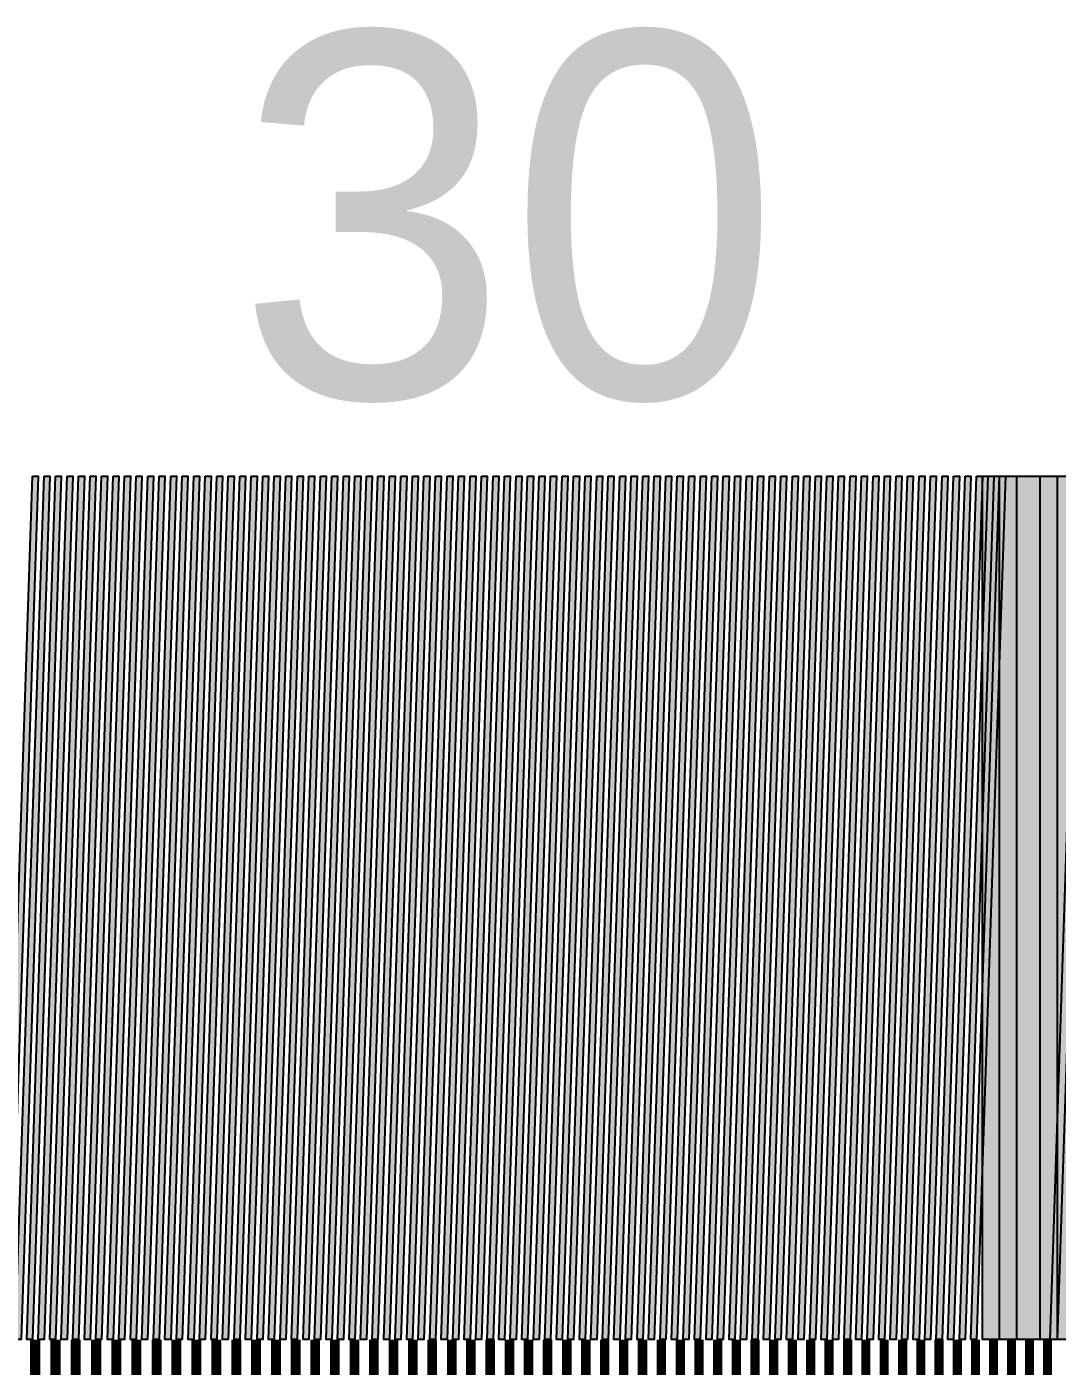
# Model space of a CAD drawing. Header units: millimetres. Extents: x 0 to 1582, y 0 to 984.
# Drawn here: x 800.7 to 848.5, y 243 to 305.1 of the extents above; entities that cross this region are included whole.
import ezdxf

# ---------------------------------------------------------------- set-up
doc = ezdxf.new("R2010")
doc.units = ezdxf.units.MM
doc.layers.add('LABELS', color=7, linetype='Continuous')
doc.layers.add('PERIPHERY', color=7, linetype='Continuous')

msp = doc.modelspace()

# ---------------------------------------------------------------- hatches: boundary and pattern name
at = {"layer": 'PERIPHERY', "true_color": 0x000000}
h = msp.add_hatch(color=7, dxfattribs=at)
h.dxf.hatch_style = 1
h.paths.add_polyline_path([(800.987, 284.251), (801.253, 284.251), (799.92, 244.249), (799.653, 244.249), (800.987, 284.251)])
h = msp.add_hatch(color=7, dxfattribs=at)
h.dxf.hatch_style = 1
h.paths.add_polyline_path([(801.52, 284.251), (801.786, 284.251), (800.453, 244.249), (800.187, 244.249), (801.52, 284.251)])
h = msp.add_hatch(color=7, dxfattribs=at)
h.dxf.hatch_style = 1
h.paths.add_polyline_path([(802.053, 284.251), (802.319, 284.251), (800.986, 244.249), (800.72, 244.249), (802.053, 284.251)])
h = msp.add_hatch(color=7, dxfattribs=at)
h.dxf.hatch_style = 1
h.paths.add_polyline_path([(802.586, 284.251), (802.852, 284.251), (801.519, 244.249), (801.253, 244.249), (802.586, 284.251)])
h = msp.add_hatch(color=7, dxfattribs=at)
h.dxf.hatch_style = 1
h.paths.add_polyline_path([(803.119, 284.251), (803.386, 284.251), (802.053, 244.249), (801.785, 244.249), (803.119, 284.251)])
h = msp.add_hatch(color=7, dxfattribs=at)
h.dxf.hatch_style = 1
h.paths.add_polyline_path([(803.652, 284.251), (803.918, 284.251), (802.585, 244.249), (802.318, 244.249), (803.652, 284.251)])
h = msp.add_hatch(color=7, dxfattribs=at)
h.dxf.hatch_style = 1
h.paths.add_polyline_path([(804.185, 284.251), (804.451, 284.251), (803.118, 244.249), (802.851, 244.249), (804.185, 284.251)])
h = msp.add_hatch(color=7, dxfattribs=at)
h.dxf.hatch_style = 1
h.paths.add_polyline_path([(804.72, 284.251), (804.987, 284.251), (803.653, 244.249), (803.387, 244.249), (804.72, 284.251)])
h = msp.add_hatch(color=7, dxfattribs=at)
h.dxf.hatch_style = 1
h.paths.add_polyline_path([(805.253, 284.251), (805.52, 284.251), (804.186, 244.249), (803.92, 244.249), (805.253, 284.251)])
h = msp.add_hatch(color=7, dxfattribs=at)
h.dxf.hatch_style = 1
h.paths.add_polyline_path([(805.786, 284.251), (806.053, 284.251), (804.719, 244.249), (804.453, 244.249), (805.786, 284.251)])
h = msp.add_hatch(color=7, dxfattribs=at)
h.dxf.hatch_style = 1
h.paths.add_polyline_path([(806.32, 284.251), (806.586, 284.251), (805.253, 244.249), (804.986, 244.249), (806.32, 284.251)])
h = msp.add_hatch(color=7, dxfattribs=at)
h.dxf.hatch_style = 1
h.paths.add_polyline_path([(806.853, 284.251), (807.119, 284.251), (805.786, 244.249), (805.519, 244.249), (806.853, 284.251)])
h = msp.add_hatch(color=7, dxfattribs=at)
h.dxf.hatch_style = 1
h.paths.add_polyline_path([(807.386, 284.251), (807.652, 284.251), (806.319, 244.249), (806.052, 244.249), (807.386, 284.251)])
h = msp.add_hatch(color=7, dxfattribs=at)
h.dxf.hatch_style = 1
h.paths.add_polyline_path([(807.92, 284.251), (808.187, 284.251), (806.853, 244.249), (806.587, 244.249), (807.92, 284.251)])
h = msp.add_hatch(color=7, dxfattribs=at)
h.dxf.hatch_style = 1
h.paths.add_polyline_path([(808.453, 284.251), (808.72, 284.251), (807.387, 244.249), (807.12, 244.249), (808.453, 284.251)])
h = msp.add_hatch(color=7, dxfattribs=at)
h.dxf.hatch_style = 1
h.paths.add_polyline_path([(808.987, 284.251), (809.254, 284.251), (807.92, 244.249), (807.654, 244.249), (808.987, 284.251)])
h = msp.add_hatch(color=7, dxfattribs=at)
h.dxf.hatch_style = 1
h.paths.add_polyline_path([(809.521, 284.251), (809.787, 284.251), (808.454, 244.249), (808.188, 244.249), (809.521, 284.251)])
h = msp.add_hatch(color=7, dxfattribs=at)
h.dxf.hatch_style = 1
h.paths.add_polyline_path([(810.054, 284.251), (810.32, 284.251), (808.987, 244.249), (808.721, 244.249), (810.054, 284.251)])
h = msp.add_hatch(color=7, dxfattribs=at)
h.dxf.hatch_style = 1
h.paths.add_polyline_path([(810.587, 284.251), (810.853, 284.251), (809.52, 244.249), (809.254, 244.249), (810.587, 284.251)])
h = msp.add_hatch(color=7, dxfattribs=at)
h.dxf.hatch_style = 1
h.paths.add_polyline_path([(811.119, 284.251), (811.387, 284.251), (810.053, 244.249), (809.786, 244.249), (811.119, 284.251)])
h = msp.add_hatch(color=7, dxfattribs=at)
h.dxf.hatch_style = 1
h.paths.add_polyline_path([(811.652, 284.251), (811.919, 284.251), (810.585, 244.249), (810.319, 244.249), (811.652, 284.251)])
h = msp.add_hatch(color=7, dxfattribs=at)
h.dxf.hatch_style = 1
h.paths.add_polyline_path([(812.185, 284.251), (812.452, 284.251), (811.118, 244.249), (810.852, 244.249), (812.185, 284.251)])
h = msp.add_hatch(color=7, dxfattribs=at)
h.dxf.hatch_style = 1
h.paths.add_polyline_path([(812.72, 284.251), (812.986, 284.251), (811.653, 244.249), (811.387, 244.249), (812.72, 284.251)])
h = msp.add_hatch(color=7, dxfattribs=at)
h.dxf.hatch_style = 1
h.paths.add_polyline_path([(813.253, 284.251), (813.519, 284.251), (812.186, 244.249), (811.92, 244.249), (813.253, 284.251)])
h = msp.add_hatch(color=7, dxfattribs=at)
h.dxf.hatch_style = 1
h.paths.add_polyline_path([(813.786, 284.251), (814.053, 284.251), (812.72, 244.249), (812.453, 244.249), (813.786, 284.251)])
h = msp.add_hatch(color=7, dxfattribs=at)
h.dxf.hatch_style = 1
h.paths.add_polyline_path([(814.32, 284.251), (814.586, 284.251), (813.252, 244.249), (812.986, 244.249), (814.32, 284.251)])
h = msp.add_hatch(color=7, dxfattribs=at)
h.dxf.hatch_style = 1
h.paths.add_polyline_path([(814.854, 284.251), (815.12, 284.251), (813.786, 244.249), (813.52, 244.249), (814.854, 284.251)])
h = msp.add_hatch(color=7, dxfattribs=at)
h.dxf.hatch_style = 1
h.paths.add_polyline_path([(815.387, 284.251), (815.653, 284.251), (814.319, 244.249), (814.053, 244.249), (815.387, 284.251)])
h = msp.add_hatch(color=7, dxfattribs=at)
h.dxf.hatch_style = 1
h.paths.add_polyline_path([(815.92, 284.251), (816.187, 284.251), (814.854, 244.249), (814.587, 244.249), (815.92, 284.251)])
h = msp.add_hatch(color=7, dxfattribs=at)
h.dxf.hatch_style = 1
h.paths.add_polyline_path([(816.453, 284.251), (816.72, 284.251), (815.387, 244.249), (815.12, 244.249), (816.453, 284.251)])
h = msp.add_hatch(color=7, dxfattribs=at)
h.dxf.hatch_style = 1
h.paths.add_polyline_path([(816.986, 284.251), (817.253, 284.251), (815.919, 244.249), (815.653, 244.249), (816.986, 284.251)])
h = msp.add_hatch(color=7, dxfattribs=at)
h.dxf.hatch_style = 1
h.paths.add_polyline_path([(817.52, 284.251), (817.786, 284.251), (816.453, 244.249), (816.186, 244.249), (817.52, 284.251)])
h = msp.add_hatch(color=7, dxfattribs=at)
h.dxf.hatch_style = 1
h.paths.add_polyline_path([(818.053, 284.251), (818.319, 284.251), (816.986, 244.249), (816.719, 244.249), (818.053, 284.251)])
h = msp.add_hatch(color=7, dxfattribs=at)
h.dxf.hatch_style = 1
h.paths.add_polyline_path([(818.586, 284.251), (818.852, 284.251), (817.519, 244.249), (817.252, 244.249), (818.586, 284.251)])
h = msp.add_hatch(color=7, dxfattribs=at)
h.dxf.hatch_style = 1
h.paths.add_polyline_path([(819.119, 284.251), (819.385, 284.251), (818.052, 244.249), (817.786, 244.249), (819.119, 284.251)])
h = msp.add_hatch(color=7, dxfattribs=at)
h.dxf.hatch_style = 1
h.paths.add_polyline_path([(819.652, 284.251), (819.919, 284.251), (818.586, 244.249), (818.319, 244.249), (819.652, 284.251)])
h = msp.add_hatch(color=7, dxfattribs=at)
h.dxf.hatch_style = 1
h.paths.add_polyline_path([(820.186, 284.251), (820.452, 284.251), (819.119, 244.249), (818.853, 244.249), (820.186, 284.251)])
h = msp.add_hatch(color=7, dxfattribs=at)
h.dxf.hatch_style = 1
h.paths.add_polyline_path([(820.72, 284.251), (820.986, 284.251), (819.653, 244.249), (819.386, 244.249), (820.72, 284.251)])
h = msp.add_hatch(color=7, dxfattribs=at)
h.dxf.hatch_style = 1
h.paths.add_polyline_path([(821.253, 284.251), (821.519, 284.251), (820.186, 244.249), (819.919, 244.249), (821.253, 284.251)])
h = msp.add_hatch(color=7, dxfattribs=at)
h.dxf.hatch_style = 1
h.paths.add_polyline_path([(821.786, 284.251), (822.053, 284.251), (820.72, 244.249), (820.452, 244.249), (821.786, 284.251)])
h = msp.add_hatch(color=7, dxfattribs=at)
h.dxf.hatch_style = 1
h.paths.add_polyline_path([(822.319, 284.251), (822.586, 284.251), (821.253, 244.249), (820.986, 244.249), (822.319, 284.251)])
h = msp.add_hatch(color=7, dxfattribs=at)
h.dxf.hatch_style = 1
h.paths.add_polyline_path([(822.853, 284.251), (823.119, 284.251), (821.786, 244.249), (821.52, 244.249), (822.853, 284.251)])
h = msp.add_hatch(color=7, dxfattribs=at)
h.dxf.hatch_style = 1
h.paths.add_polyline_path([(823.386, 284.251), (823.652, 284.251), (822.319, 244.249), (822.053, 244.249), (823.386, 284.251)])
h = msp.add_hatch(color=7, dxfattribs=at)
h.dxf.hatch_style = 1
h.paths.add_polyline_path([(823.92, 284.251), (824.186, 284.251), (822.853, 244.249), (822.586, 244.249), (823.92, 284.251)])
h = msp.add_hatch(color=7, dxfattribs=at)
h.dxf.hatch_style = 1
h.paths.add_polyline_path([(824.453, 284.251), (824.72, 284.251), (823.387, 244.249), (823.119, 244.249), (824.453, 284.251)])
h = msp.add_hatch(color=7, dxfattribs=at)
h.dxf.hatch_style = 1
h.paths.add_polyline_path([(824.987, 284.251), (825.253, 284.251), (823.92, 244.249), (823.653, 244.249), (824.987, 284.251)])
h = msp.add_hatch(color=7, dxfattribs=at)
h.dxf.hatch_style = 1
h.paths.add_polyline_path([(825.52, 284.251), (825.787, 284.251), (824.453, 244.249), (824.187, 244.249), (825.52, 284.251)])
h = msp.add_hatch(color=7, dxfattribs=at)
h.dxf.hatch_style = 1
h.paths.add_polyline_path([(826.053, 284.251), (826.32, 284.251), (824.986, 244.249), (824.72, 244.249), (826.053, 284.251)])
h = msp.add_hatch(color=7, dxfattribs=at)
h.dxf.hatch_style = 1
h.paths.add_polyline_path([(826.586, 284.251), (826.853, 284.251), (825.519, 244.249), (825.253, 244.249), (826.586, 284.251)])
h = msp.add_hatch(color=7, dxfattribs=at)
h.dxf.hatch_style = 1
h.paths.add_polyline_path([(827.119, 284.251), (827.386, 284.251), (826.053, 244.249), (825.786, 244.249), (827.119, 284.251)])
h = msp.add_hatch(color=7, dxfattribs=at)
h.dxf.hatch_style = 1
h.paths.add_polyline_path([(827.652, 284.251), (827.919, 284.251), (826.586, 244.249), (826.318, 244.249), (827.652, 284.251)])
h = msp.add_hatch(color=7, dxfattribs=at)
h.dxf.hatch_style = 1
h.paths.add_polyline_path([(828.185, 284.251), (828.452, 284.251), (827.119, 244.249), (826.851, 244.249), (828.185, 284.251)])
h = msp.add_hatch(color=7, dxfattribs=at)
h.dxf.hatch_style = 1
h.paths.add_polyline_path([(828.72, 284.251), (828.987, 284.251), (827.653, 244.249), (827.387, 244.249), (828.72, 284.251)])
h = msp.add_hatch(color=7, dxfattribs=at)
h.dxf.hatch_style = 1
h.paths.add_polyline_path([(829.253, 284.251), (829.52, 284.251), (828.186, 244.249), (827.92, 244.249), (829.253, 284.251)])
h = msp.add_hatch(color=7, dxfattribs=at)
h.dxf.hatch_style = 1
h.paths.add_polyline_path([(829.786, 284.251), (830.054, 284.251), (828.72, 244.249), (828.453, 244.249), (829.786, 284.251)])
h = msp.add_hatch(color=7, dxfattribs=at)
h.dxf.hatch_style = 1
h.paths.add_polyline_path([(830.32, 284.251), (830.587, 284.251), (829.254, 244.249), (828.987, 244.249), (830.32, 284.251)])
h = msp.add_hatch(color=7, dxfattribs=at)
h.dxf.hatch_style = 1
h.paths.add_polyline_path([(830.854, 284.251), (831.12, 284.251), (829.787, 244.249), (829.521, 244.249), (830.854, 284.251)])
h = msp.add_hatch(color=7, dxfattribs=at)
h.dxf.hatch_style = 1
h.paths.add_polyline_path([(831.387, 284.251), (831.653, 284.251), (830.32, 244.249), (830.054, 244.249), (831.387, 284.251)])
h = msp.add_hatch(color=7, dxfattribs=at)
h.dxf.hatch_style = 1
h.paths.add_polyline_path([(831.921, 284.251), (832.188, 284.251), (830.854, 244.249), (830.588, 244.249), (831.921, 284.251)])
h = msp.add_hatch(color=7, dxfattribs=at)
h.dxf.hatch_style = 1
h.paths.add_polyline_path([(832.453, 284.251), (832.721, 284.251), (831.387, 244.249), (831.12, 244.249), (832.453, 284.251)])
h = msp.add_hatch(color=7, dxfattribs=at)
h.dxf.hatch_style = 1
h.paths.add_polyline_path([(832.986, 284.251), (833.254, 284.251), (831.92, 244.249), (831.653, 244.249), (832.986, 284.251)])
h = msp.add_hatch(color=7, dxfattribs=at)
h.dxf.hatch_style = 1
h.paths.add_polyline_path([(833.52, 284.251), (833.786, 284.251), (832.453, 244.249), (832.187, 244.249), (833.52, 284.251)])
h = msp.add_hatch(color=7, dxfattribs=at)
h.dxf.hatch_style = 1
h.paths.add_polyline_path([(834.053, 284.251), (834.319, 284.251), (832.986, 244.249), (832.72, 244.249), (834.053, 284.251)])
h = msp.add_hatch(color=7, dxfattribs=at)
h.dxf.hatch_style = 1
h.paths.add_polyline_path([(834.586, 284.251), (834.852, 284.251), (833.519, 244.249), (833.253, 244.249), (834.586, 284.251)])
h = msp.add_hatch(color=7, dxfattribs=at)
h.dxf.hatch_style = 1
h.paths.add_polyline_path([(835.119, 284.251), (835.386, 284.251), (834.052, 244.249), (833.786, 244.249), (835.119, 284.251)])
h = msp.add_hatch(color=7, dxfattribs=at)
h.dxf.hatch_style = 1
h.paths.add_polyline_path([(835.652, 284.251), (835.92, 284.251), (834.586, 244.249), (834.319, 244.249), (835.652, 284.251)])
h = msp.add_hatch(color=7, dxfattribs=at)
h.dxf.hatch_style = 1
h.paths.add_polyline_path([(836.186, 284.251), (836.453, 284.251), (835.119, 244.249), (834.853, 244.249), (836.186, 284.251)])
h = msp.add_hatch(color=7, dxfattribs=at)
h.dxf.hatch_style = 1
h.paths.add_polyline_path([(836.72, 284.251), (836.986, 284.251), (835.653, 244.249), (835.387, 244.249), (836.72, 284.251)])
h = msp.add_hatch(color=7, dxfattribs=at)
h.dxf.hatch_style = 1
h.paths.add_polyline_path([(837.253, 284.251), (837.519, 284.251), (836.186, 244.249), (835.92, 244.249), (837.253, 284.251)])
h = msp.add_hatch(color=7, dxfattribs=at)
h.dxf.hatch_style = 1
h.paths.add_polyline_path([(837.787, 284.251), (838.053, 284.251), (836.72, 244.249), (836.454, 244.249), (837.787, 284.251)])
h = msp.add_hatch(color=7, dxfattribs=at)
h.dxf.hatch_style = 1
h.paths.add_polyline_path([(838.32, 284.251), (838.587, 284.251), (837.253, 244.249), (836.986, 244.249), (838.32, 284.251)])
h = msp.add_hatch(color=7, dxfattribs=at)
h.dxf.hatch_style = 1
h.paths.add_polyline_path([(838.854, 284.251), (839.12, 284.251), (837.786, 244.249), (837.52, 244.249), (838.854, 284.251)])
h = msp.add_hatch(color=7, dxfattribs=at)
h.dxf.hatch_style = 1
h.paths.add_polyline_path([(839.387, 284.251), (839.653, 284.251), (838.319, 244.249), (838.053, 244.249), (839.387, 284.251)])
h = msp.add_hatch(color=7, dxfattribs=at)
h.dxf.hatch_style = 1
h.paths.add_polyline_path([(839.921, 284.251), (840.187, 284.251), (838.854, 244.249), (838.588, 244.249), (839.921, 284.251)])
h = msp.add_hatch(color=7, dxfattribs=at)
h.dxf.hatch_style = 1
h.paths.add_polyline_path([(840.454, 284.251), (840.72, 284.251), (839.387, 244.249), (839.121, 244.249), (840.454, 284.251)])
h = msp.add_hatch(color=7, dxfattribs=at)
h.dxf.hatch_style = 1
h.paths.add_polyline_path([(840.986, 284.251), (841.253, 284.251), (839.92, 244.249), (839.653, 244.249), (840.986, 284.251)])
h = msp.add_hatch(color=7, dxfattribs=at)
h.dxf.hatch_style = 1
h.paths.add_polyline_path([(841.52, 284.251), (841.786, 284.251), (840.453, 244.249), (840.186, 244.249), (841.52, 284.251)])
h = msp.add_hatch(color=7, dxfattribs=at)
h.dxf.hatch_style = 1
h.paths.add_polyline_path([(842.053, 284.251), (842.319, 284.251), (840.986, 244.249), (840.719, 244.249), (842.053, 284.251)])
h = msp.add_hatch(color=7, dxfattribs=at)
h.dxf.hatch_style = 1
h.paths.add_polyline_path([(842.586, 284.251), (842.852, 284.251), (841.519, 244.249), (841.252, 244.249), (842.586, 284.251)])
h = msp.add_hatch(color=7, dxfattribs=at)
h.dxf.hatch_style = 1
h.paths.add_polyline_path([(843.119, 284.251), (843.385, 284.251), (842.052, 244.249), (841.786, 244.249), (843.119, 284.251)])
h = msp.add_hatch(color=7, dxfattribs=at)
h.dxf.hatch_style = 1
h.paths.add_polyline_path([(843.653, 284.251), (843.919, 284.251), (842.586, 244.249), (842.32, 244.249), (843.653, 284.251)])
h = msp.add_hatch(color=7, dxfattribs=at)
h.dxf.hatch_style = 1
h.paths.add_polyline_path([(844.186, 284.251), (844.452, 284.251), (843.119, 244.249), (842.853, 244.249), (844.186, 284.251)])
h = msp.add_hatch(color=7, dxfattribs=at)
h.dxf.hatch_style = 1
h.paths.add_polyline_path([(844.72, 284.251), (844.986, 284.251), (843.653, 244.249), (843.386, 244.249), (844.72, 284.251)])
h = msp.add_hatch(color=7, dxfattribs=at)
h.dxf.hatch_style = 1
h.paths.add_polyline_path([(845.253, 284.251), (845.519, 284.251), (844.186, 244.249), (843.919, 244.249), (845.253, 284.251)])
h = msp.add_hatch(color=7, dxfattribs=at)
h.dxf.hatch_style = 1
h.paths.add_polyline_path([(845.787, 284.251), (846.053, 284.251), (844.72, 244.249), (844.453, 244.249), (845.787, 284.251)])
h = msp.add_hatch(color=7, dxfattribs=at)
h.dxf.hatch_style = 1
h.paths.add_polyline_path([(844.987, 284.251), (847.653, 284.251), (847.653, 244.249), (844.987, 244.249), (844.987, 284.251)])
h = msp.add_hatch(color=7, dxfattribs=at)
h.dxf.hatch_style = 1
h.paths.add_polyline_path([(845.787, 284.251), (848.453, 284.251), (848.453, 244.249), (845.787, 244.249), (845.787, 284.251)])
h = msp.add_hatch(color=7, dxfattribs=at)
h.dxf.hatch_style = 1
h.paths.add_polyline_path([(846.587, 284.251), (849.253, 284.251), (849.253, 244.249), (846.587, 244.249), (846.587, 284.251)])
h = msp.add_hatch(color=7, dxfattribs=at)
h.dxf.hatch_style = 1
h.paths.add_polyline_path([(849.452, 284.251), (849.786, 284.251), (848.453, 244.249), (848.119, 244.249), (849.452, 284.251)])

# ---------------------------------------------------------------- linework, layer by layer
at = {"layer": 'PERIPHERY', "color": 250}
for points in [[(800.987, 284.251), (801.253, 284.251), (799.92, 244.249), (799.653, 244.249), (800.987, 284.251)], [(801.52, 284.251), (801.786, 284.251), (800.453, 244.249), (800.187, 244.249), (801.52, 284.251)], [(802.053, 284.251), (802.319, 284.251), (800.986, 244.249), (800.72, 244.249), (802.053, 284.251)], [(802.586, 284.251), (802.852, 284.251), (801.519, 244.249), (801.253, 244.249), (802.586, 284.251)], [(803.119, 284.251), (803.386, 284.251), (802.053, 244.249), (801.785, 244.249), (803.119, 284.251)], [(803.652, 284.251), (803.918, 284.251), (802.585, 244.249), (802.318, 244.249), (803.652, 284.251)], [(804.185, 284.251), (804.451, 284.251), (803.118, 244.249), (802.851, 244.249), (804.185, 284.251)], [(804.72, 284.251), (804.987, 284.251), (803.653, 244.249), (803.387, 244.249), (804.72, 284.251)], [(805.253, 284.251), (805.52, 284.251), (804.186, 244.249), (803.92, 244.249), (805.253, 284.251)], [(805.786, 284.251), (806.053, 284.251), (804.719, 244.249), (804.453, 244.249), (805.786, 284.251)], [(806.32, 284.251), (806.586, 284.251), (805.253, 244.249), (804.986, 244.249), (806.32, 284.251)], [(806.853, 284.251), (807.119, 284.251), (805.786, 244.249), (805.519, 244.249), (806.853, 284.251)], [(807.386, 284.251), (807.652, 284.251), (806.319, 244.249), (806.052, 244.249), (807.386, 284.251)], [(807.92, 284.251), (808.187, 284.251), (806.853, 244.249), (806.587, 244.249), (807.92, 284.251)], [(808.453, 284.251), (808.72, 284.251), (807.387, 244.249), (807.12, 244.249), (808.453, 284.251)], [(808.987, 284.251), (809.254, 284.251), (807.92, 244.249), (807.654, 244.249), (808.987, 284.251)], [(809.521, 284.251), (809.787, 284.251), (808.454, 244.249), (808.188, 244.249), (809.521, 284.251)], [(810.054, 284.251), (810.32, 284.251), (808.987, 244.249), (808.721, 244.249), (810.054, 284.251)], [(810.587, 284.251), (810.853, 284.251), (809.52, 244.249), (809.254, 244.249), (810.587, 284.251)], [(811.119, 284.251), (811.387, 284.251), (810.053, 244.249), (809.786, 244.249), (811.119, 284.251)], [(811.652, 284.251), (811.919, 284.251), (810.585, 244.249), (810.319, 244.249), (811.652, 284.251)], [(812.185, 284.251), (812.452, 284.251), (811.118, 244.249), (810.852, 244.249), (812.185, 284.251)], [(812.72, 284.251), (812.986, 284.251), (811.653, 244.249), (811.387, 244.249), (812.72, 284.251)], [(813.253, 284.251), (813.519, 284.251), (812.186, 244.249), (811.92, 244.249), (813.253, 284.251)], [(813.786, 284.251), (814.053, 284.251), (812.72, 244.249), (812.453, 244.249), (813.786, 284.251)], [(814.32, 284.251), (814.586, 284.251), (813.252, 244.249), (812.986, 244.249), (814.32, 284.251)], [(814.854, 284.251), (815.12, 284.251), (813.786, 244.249), (813.52, 244.249), (814.854, 284.251)], [(815.387, 284.251), (815.653, 284.251), (814.319, 244.249), (814.053, 244.249), (815.387, 284.251)], [(815.92, 284.251), (816.187, 284.251), (814.854, 244.249), (814.587, 244.249), (815.92, 284.251)], [(816.453, 284.251), (816.72, 284.251), (815.387, 244.249), (815.12, 244.249), (816.453, 284.251)], [(816.986, 284.251), (817.253, 284.251), (815.919, 244.249), (815.653, 244.249), (816.986, 284.251)], [(817.52, 284.251), (817.786, 284.251), (816.453, 244.249), (816.186, 244.249), (817.52, 284.251)], [(818.053, 284.251), (818.319, 284.251), (816.986, 244.249), (816.719, 244.249), (818.053, 284.251)], [(818.586, 284.251), (818.852, 284.251), (817.519, 244.249), (817.252, 244.249), (818.586, 284.251)], [(819.119, 284.251), (819.385, 284.251), (818.052, 244.249), (817.786, 244.249), (819.119, 284.251)], [(819.652, 284.251), (819.919, 284.251), (818.586, 244.249), (818.319, 244.249), (819.652, 284.251)], [(820.186, 284.251), (820.452, 284.251), (819.119, 244.249), (818.853, 244.249), (820.186, 284.251)], [(820.72, 284.251), (820.986, 284.251), (819.653, 244.249), (819.386, 244.249), (820.72, 284.251)], [(821.253, 284.251), (821.519, 284.251), (820.186, 244.249), (819.919, 244.249), (821.253, 284.251)], [(821.786, 284.251), (822.053, 284.251), (820.72, 244.249), (820.452, 244.249), (821.786, 284.251)], [(822.319, 284.251), (822.586, 284.251), (821.253, 244.249), (820.986, 244.249), (822.319, 284.251)], [(822.853, 284.251), (823.119, 284.251), (821.786, 244.249), (821.52, 244.249), (822.853, 284.251)], [(823.386, 284.251), (823.652, 284.251), (822.319, 244.249), (822.053, 244.249), (823.386, 284.251)], [(823.92, 284.251), (824.186, 284.251), (822.853, 244.249), (822.586, 244.249), (823.92, 284.251)], [(824.453, 284.251), (824.72, 284.251), (823.387, 244.249), (823.119, 244.249), (824.453, 284.251)], [(824.987, 284.251), (825.253, 284.251), (823.92, 244.249), (823.653, 244.249), (824.987, 284.251)], [(825.52, 284.251), (825.787, 284.251), (824.453, 244.249), (824.187, 244.249), (825.52, 284.251)], [(826.053, 284.251), (826.32, 284.251), (824.986, 244.249), (824.72, 244.249), (826.053, 284.251)], [(826.586, 284.251), (826.853, 284.251), (825.519, 244.249), (825.253, 244.249), (826.586, 284.251)], [(827.119, 284.251), (827.386, 284.251), (826.053, 244.249), (825.786, 244.249), (827.119, 284.251)], [(827.652, 284.251), (827.919, 284.251), (826.586, 244.249), (826.318, 244.249), (827.652, 284.251)], [(828.185, 284.251), (828.452, 284.251), (827.119, 244.249), (826.851, 244.249), (828.185, 284.251)], [(828.72, 284.251), (828.987, 284.251), (827.653, 244.249), (827.387, 244.249), (828.72, 284.251)], [(829.253, 284.251), (829.52, 284.251), (828.186, 244.249), (827.92, 244.249), (829.253, 284.251)], [(829.786, 284.251), (830.054, 284.251), (828.72, 244.249), (828.453, 244.249), (829.786, 284.251)], [(830.32, 284.251), (830.587, 284.251), (829.254, 244.249), (828.987, 244.249), (830.32, 284.251)], [(830.854, 284.251), (831.12, 284.251), (829.787, 244.249), (829.521, 244.249), (830.854, 284.251)], [(831.387, 284.251), (831.653, 284.251), (830.32, 244.249), (830.054, 244.249), (831.387, 284.251)], [(831.921, 284.251), (832.188, 284.251), (830.854, 244.249), (830.588, 244.249), (831.921, 284.251)], [(832.453, 284.251), (832.721, 284.251), (831.387, 244.249), (831.12, 244.249), (832.453, 284.251)], [(832.986, 284.251), (833.254, 284.251), (831.92, 244.249), (831.653, 244.249), (832.986, 284.251)], [(833.52, 284.251), (833.786, 284.251), (832.453, 244.249), (832.187, 244.249), (833.52, 284.251)], [(834.053, 284.251), (834.319, 284.251), (832.986, 244.249), (832.72, 244.249), (834.053, 284.251)], [(834.586, 284.251), (834.852, 284.251), (833.519, 244.249), (833.253, 244.249), (834.586, 284.251)], [(835.119, 284.251), (835.386, 284.251), (834.052, 244.249), (833.786, 244.249), (835.119, 284.251)], [(835.652, 284.251), (835.92, 284.251), (834.586, 244.249), (834.319, 244.249), (835.652, 284.251)], [(836.186, 284.251), (836.453, 284.251), (835.119, 244.249), (834.853, 244.249), (836.186, 284.251)], [(836.72, 284.251), (836.986, 284.251), (835.653, 244.249), (835.387, 244.249), (836.72, 284.251)], [(837.253, 284.251), (837.519, 284.251), (836.186, 244.249), (835.92, 244.249), (837.253, 284.251)], [(837.787, 284.251), (838.053, 284.251), (836.72, 244.249), (836.454, 244.249), (837.787, 284.251)], [(838.32, 284.251), (838.587, 284.251), (837.253, 244.249), (836.986, 244.249), (838.32, 284.251)], [(838.854, 284.251), (839.12, 284.251), (837.786, 244.249), (837.52, 244.249), (838.854, 284.251)], [(839.387, 284.251), (839.653, 284.251), (838.319, 244.249), (838.053, 244.249), (839.387, 284.251)], [(839.921, 284.251), (840.187, 284.251), (838.854, 244.249), (838.588, 244.249), (839.921, 284.251)], [(840.454, 284.251), (840.72, 284.251), (839.387, 244.249), (839.121, 244.249), (840.454, 284.251)], [(840.986, 284.251), (841.253, 284.251), (839.92, 244.249), (839.653, 244.249), (840.986, 284.251)], [(841.52, 284.251), (841.786, 284.251), (840.453, 244.249), (840.186, 244.249), (841.52, 284.251)], [(842.053, 284.251), (842.319, 284.251), (840.986, 244.249), (840.719, 244.249), (842.053, 284.251)], [(842.586, 284.251), (842.852, 284.251), (841.519, 244.249), (841.252, 244.249), (842.586, 284.251)], [(843.119, 284.251), (843.385, 284.251), (842.052, 244.249), (841.786, 244.249), (843.119, 284.251)], [(843.653, 284.251), (843.919, 284.251), (842.586, 244.249), (842.32, 244.249), (843.653, 284.251)], [(844.186, 284.251), (844.452, 284.251), (843.119, 244.249), (842.853, 244.249), (844.186, 284.251)], [(844.72, 284.251), (844.986, 284.251), (843.653, 244.249), (843.386, 244.249), (844.72, 284.251)], [(845.253, 284.251), (845.519, 284.251), (844.186, 244.249), (843.919, 244.249), (845.253, 284.251)], [(845.787, 284.251), (846.053, 284.251), (844.72, 244.249), (844.453, 244.249), (845.787, 284.251)], [(844.987, 284.251), (847.653, 284.251), (847.653, 244.249), (844.987, 244.249), (844.987, 284.251)], [(845.787, 284.251), (848.453, 284.251), (848.453, 244.249), (845.787, 244.249), (845.787, 284.251)], [(846.587, 284.251), (849.253, 284.251), (849.253, 244.249), (846.587, 244.249), (846.587, 284.251)], [(849.452, 284.251), (849.786, 284.251), (848.453, 244.249), (848.119, 244.249), (849.452, 284.251)]]:
    msp.add_lwpolyline(points, close=True, dxfattribs=at)
at = {"layer": 'PERIPHERY', "color": 250, "lineweight": 35}
for points, const_width in [([(801.111, 244.249), (801.111, 204.25)], 0.471), ([(802.049, 244.249), (802.049, 204.25)], 0.471), ([(802.987, 244.249), (802.987, 204.25)], 0.471), ([(803.933, 244.249), (803.933, 204.25)], 0.467), ([(804.862, 244.249), (804.862, 204.25)], 0.467), ([(805.792, 244.249), (805.792, 204.25)], 0.467), ([(806.729, 244.249), (806.729, 204.25)], 0.463), ([(807.652, 244.249), (807.652, 204.25)], 0.463), ([(808.575, 244.249), (808.575, 204.25)], 0.463), ([(809.504, 244.249), (809.504, 204.25)], 0.46), ([(810.421, 244.249), (810.421, 204.25)], 0.46), ([(811.338, 244.249), (811.338, 204.25)], 0.46), ([(812.264, 244.249), (812.264, 204.25)], 0.456), ([(813.173, 244.249), (813.173, 204.25)], 0.456), ([(814.081, 244.249), (814.081, 204.25)], 0.456), ([(814.994, 244.249), (814.994, 204.25)], 0.453), ([(815.897, 244.249), (815.897, 204.25)], 0.453), ([(816.8, 244.249), (816.8, 204.25)], 0.453), ([(817.711, 244.249), (817.711, 204.25)], 0.45), ([(818.607, 244.249), (818.607, 204.25)], 0.45), ([(819.503, 244.249), (819.503, 204.25)], 0.45), ([(820.406, 244.249), (820.406, 204.25)], 0.446), ([(821.295, 244.249), (821.295, 204.25)], 0.446), ([(822.184, 244.249), (822.184, 204.25)], 0.446), ([(823.078, 244.249), (823.078, 204.25)], 0.443), ([(823.962, 244.249), (823.962, 204.25)], 0.443), ([(824.846, 244.249), (824.846, 204.25)], 0.443), ([(825.737, 244.249), (825.737, 204.25)], 0.44), ([(826.613, 244.249), (826.613, 204.25)], 0.44), ([(827.49, 244.249), (827.49, 204.25)], 0.44), ([(828.37, 244.249), (828.37, 204.25)], 0.437), ([(829.242, 244.249), (829.242, 204.25)], 0.437), ([(830.114, 244.249), (830.114, 204.25)], 0.437), ([(830.994, 244.249), (830.994, 204.25)], 0.434), ([(831.858, 244.249), (831.858, 204.25)], 0.434), ([(832.723, 244.249), (832.723, 204.25)], 0.434), ([(833.592, 244.249), (833.592, 204.25)], 0.431), ([(834.452, 244.249), (834.452, 204.25)], 0.431), ([(835.312, 244.249), (835.312, 204.25)], 0.431), ([(836.178, 244.249), (836.178, 204.25)], 0.428), ([(837.032, 244.249), (837.032, 204.25)], 0.428), ([(837.885, 244.249), (837.885, 204.25)], 0.428), ([(838.743, 244.249), (838.743, 204.25)], 0.425), ([(839.591, 244.249), (839.591, 204.25)], 0.425), ([(840.439, 244.249), (840.439, 204.25)], 0.425), ([(841.293, 244.249), (841.293, 204.25)], 0.423), ([(842.136, 244.249), (842.136, 204.25)], 0.423), ([(842.978, 244.249), (842.978, 204.25)], 0.423), ([(843.826, 244.249), (843.826, 204.25)], 0.42), ([(844.663, 244.249), (844.663, 204.25)], 0.42), ([(845.5, 244.249), (845.5, 204.25)], 0.42), ([(846.341, 244.249), (846.341, 204.25)], 0.417), ([(847.173, 244.249), (847.173, 204.25)], 0.417), ([(848.006, 244.249), (848.006, 204.25)], 0.417)]:
    msp.add_lwpolyline(points, dxfattribs=dict(at, const_width=const_width))
at = {"layer": 'PERIPHERY', "color": 250, "true_color": 0x000000}
for points in [[(800.987, 284.251), (799.653, 244.249), (799.92, 244.249)], [(799.92, 244.249), (801.253, 284.251), (800.987, 284.251)], [(801.52, 284.251), (800.187, 244.249), (800.453, 244.249)], [(800.453, 244.249), (801.786, 284.251), (801.52, 284.251)], [(802.053, 284.251), (800.72, 244.249), (800.986, 244.249)], [(800.986, 244.249), (802.319, 284.251), (802.053, 284.251)], [(802.586, 284.251), (801.253, 244.249), (801.519, 244.249)], [(801.519, 244.249), (802.852, 284.251), (802.586, 284.251)], [(803.119, 284.251), (801.785, 244.249), (802.053, 244.249)], [(802.053, 244.249), (803.386, 284.251), (803.119, 284.251)], [(803.652, 284.251), (802.318, 244.249), (802.585, 244.249)], [(802.585, 244.249), (803.918, 284.251), (803.652, 284.251)], [(804.185, 284.251), (802.851, 244.249), (803.118, 244.249)], [(803.118, 244.249), (804.451, 284.251), (804.185, 284.251)], [(804.72, 284.251), (803.387, 244.249), (803.653, 244.249)], [(803.653, 244.249), (804.987, 284.251), (804.72, 284.251)], [(805.253, 284.251), (803.92, 244.249), (804.186, 244.249)], [(804.186, 244.249), (805.52, 284.251), (805.253, 284.251)], [(805.786, 284.251), (804.453, 244.249), (804.719, 244.249)], [(804.719, 244.249), (806.053, 284.251), (805.786, 284.251)], [(806.32, 284.251), (804.986, 244.249), (805.253, 244.249)], [(805.253, 244.249), (806.586, 284.251), (806.32, 284.251)], [(806.853, 284.251), (805.519, 244.249), (805.786, 244.249)], [(805.786, 244.249), (807.119, 284.251), (806.853, 284.251)], [(807.386, 284.251), (806.052, 244.249), (806.319, 244.249)], [(806.319, 244.249), (807.652, 284.251), (807.386, 284.251)], [(807.92, 284.251), (806.587, 244.249), (806.853, 244.249)], [(806.853, 244.249), (808.187, 284.251), (807.92, 284.251)], [(808.453, 284.251), (807.12, 244.249), (807.387, 244.249)], [(807.387, 244.249), (808.72, 284.251), (808.453, 284.251)], [(808.987, 284.251), (807.654, 244.249), (807.92, 244.249)], [(807.92, 244.249), (809.254, 284.251), (808.987, 284.251)], [(809.521, 284.251), (808.188, 244.249), (808.454, 244.249)], [(808.454, 244.249), (809.787, 284.251), (809.521, 284.251)], [(810.054, 284.251), (808.721, 244.249), (808.987, 244.249)], [(808.987, 244.249), (810.32, 284.251), (810.054, 284.251)], [(810.587, 284.251), (809.254, 244.249), (809.52, 244.249)], [(809.52, 244.249), (810.853, 284.251), (810.587, 284.251)], [(811.119, 284.251), (809.786, 244.249), (810.053, 244.249)], [(810.053, 244.249), (811.387, 284.251), (811.119, 284.251)], [(811.652, 284.251), (810.319, 244.249), (810.585, 244.249)], [(810.585, 244.249), (811.919, 284.251), (811.652, 284.251)], [(812.185, 284.251), (810.852, 244.249), (811.118, 244.249)], [(811.118, 244.249), (812.452, 284.251), (812.185, 284.251)], [(812.72, 284.251), (811.387, 244.249), (811.653, 244.249)], [(811.653, 244.249), (812.986, 284.251), (812.72, 284.251)], [(813.253, 284.251), (811.92, 244.249), (812.186, 244.249)], [(812.186, 244.249), (813.519, 284.251), (813.253, 284.251)], [(813.786, 284.251), (812.453, 244.249), (812.72, 244.249)], [(812.72, 244.249), (814.053, 284.251), (813.786, 284.251)], [(814.32, 284.251), (812.986, 244.249), (813.252, 244.249)], [(813.252, 244.249), (814.586, 284.251), (814.32, 284.251)], [(814.854, 284.251), (813.52, 244.249), (813.786, 244.249)], [(813.786, 244.249), (815.12, 284.251), (814.854, 284.251)], [(815.387, 284.251), (814.053, 244.249), (814.319, 244.249)], [(814.319, 244.249), (815.653, 284.251), (815.387, 284.251)], [(815.92, 284.251), (814.587, 244.249), (814.854, 244.249)], [(814.854, 244.249), (816.187, 284.251), (815.92, 284.251)], [(816.453, 284.251), (815.12, 244.249), (815.387, 244.249)], [(815.387, 244.249), (816.72, 284.251), (816.453, 284.251)], [(816.986, 284.251), (815.653, 244.249), (815.919, 244.249)], [(815.919, 244.249), (817.253, 284.251), (816.986, 284.251)], [(817.52, 284.251), (816.186, 244.249), (816.453, 244.249)], [(816.453, 244.249), (817.786, 284.251), (817.52, 284.251)], [(818.053, 284.251), (816.719, 244.249), (816.986, 244.249)], [(816.986, 244.249), (818.319, 284.251), (818.053, 284.251)], [(818.586, 284.251), (817.252, 244.249), (817.519, 244.249)], [(817.519, 244.249), (818.852, 284.251), (818.586, 284.251)], [(819.119, 284.251), (817.786, 244.249), (818.052, 244.249)], [(818.052, 244.249), (819.385, 284.251), (819.119, 284.251)], [(819.652, 284.251), (818.319, 244.249), (818.586, 244.249)], [(818.586, 244.249), (819.919, 284.251), (819.652, 284.251)], [(820.186, 284.251), (818.853, 244.249), (819.119, 244.249)], [(819.119, 244.249), (820.452, 284.251), (820.186, 284.251)], [(820.72, 284.251), (819.386, 244.249), (819.653, 244.249)], [(819.653, 244.249), (820.986, 284.251), (820.72, 284.251)], [(821.253, 284.251), (819.919, 244.249), (820.186, 244.249)], [(820.186, 244.249), (821.519, 284.251), (821.253, 284.251)], [(821.786, 284.251), (820.452, 244.249), (820.72, 244.249)], [(820.72, 244.249), (822.053, 284.251), (821.786, 284.251)], [(822.319, 284.251), (820.986, 244.249), (821.253, 244.249)], [(821.253, 244.249), (822.586, 284.251), (822.319, 284.251)], [(822.853, 284.251), (821.52, 244.249), (821.786, 244.249)], [(821.786, 244.249), (823.119, 284.251), (822.853, 284.251)], [(823.386, 284.251), (822.053, 244.249), (822.319, 244.249)], [(822.319, 244.249), (823.652, 284.251), (823.386, 284.251)], [(823.92, 284.251), (822.586, 244.249), (822.853, 244.249)], [(822.853, 244.249), (824.186, 284.251), (823.92, 284.251)], [(824.453, 284.251), (823.119, 244.249), (823.387, 244.249)], [(823.387, 244.249), (824.72, 284.251), (824.453, 284.251)], [(824.987, 284.251), (823.653, 244.249), (823.92, 244.249)], [(823.92, 244.249), (825.253, 284.251), (824.987, 284.251)], [(825.52, 284.251), (824.187, 244.249), (824.453, 244.249)], [(824.453, 244.249), (825.787, 284.251), (825.52, 284.251)], [(826.053, 284.251), (824.72, 244.249), (824.986, 244.249)], [(824.986, 244.249), (826.32, 284.251), (826.053, 284.251)], [(826.586, 284.251), (825.253, 244.249), (825.519, 244.249)], [(825.519, 244.249), (826.853, 284.251), (826.586, 284.251)], [(827.119, 284.251), (825.786, 244.249), (826.053, 244.249)], [(826.053, 244.249), (827.386, 284.251), (827.119, 284.251)], [(827.652, 284.251), (826.318, 244.249), (826.586, 244.249)], [(826.586, 244.249), (827.919, 284.251), (827.652, 284.251)], [(828.185, 284.251), (826.851, 244.249), (827.119, 244.249)], [(827.119, 244.249), (828.452, 284.251), (828.185, 284.251)], [(828.72, 284.251), (827.387, 244.249), (827.653, 244.249)], [(827.653, 244.249), (828.987, 284.251), (828.72, 284.251)], [(829.253, 284.251), (827.92, 244.249), (828.186, 244.249)], [(828.186, 244.249), (829.52, 284.251), (829.253, 284.251)], [(829.786, 284.251), (828.453, 244.249), (828.72, 244.249)], [(828.72, 244.249), (830.054, 284.251), (829.786, 284.251)], [(830.32, 284.251), (828.987, 244.249), (829.254, 244.249)], [(829.254, 244.249), (830.587, 284.251), (830.32, 284.251)], [(830.854, 284.251), (829.521, 244.249), (829.787, 244.249)], [(829.787, 244.249), (831.12, 284.251), (830.854, 284.251)], [(831.387, 284.251), (830.054, 244.249), (830.32, 244.249)], [(830.32, 244.249), (831.653, 284.251), (831.387, 284.251)], [(831.921, 284.251), (830.588, 244.249), (830.854, 244.249)], [(830.854, 244.249), (832.188, 284.251), (831.921, 284.251)], [(832.453, 284.251), (831.12, 244.249), (831.387, 244.249)], [(831.387, 244.249), (832.721, 284.251), (832.453, 284.251)], [(832.986, 284.251), (831.653, 244.249), (831.92, 244.249)], [(831.92, 244.249), (833.254, 284.251), (832.986, 284.251)], [(833.52, 284.251), (832.187, 244.249), (832.453, 244.249)], [(832.453, 244.249), (833.786, 284.251), (833.52, 284.251)], [(834.053, 284.251), (832.72, 244.249), (832.986, 244.249)], [(832.986, 244.249), (834.319, 284.251), (834.053, 284.251)], [(834.586, 284.251), (833.253, 244.249), (833.519, 244.249)], [(833.519, 244.249), (834.852, 284.251), (834.586, 284.251)], [(835.119, 284.251), (833.786, 244.249), (834.052, 244.249)], [(834.052, 244.249), (835.386, 284.251), (835.119, 284.251)], [(835.652, 284.251), (834.319, 244.249), (834.586, 244.249)], [(834.586, 244.249), (835.92, 284.251), (835.652, 284.251)], [(836.186, 284.251), (834.853, 244.249), (835.119, 244.249)], [(835.119, 244.249), (836.453, 284.251), (836.186, 284.251)], [(836.72, 284.251), (835.387, 244.249), (835.653, 244.249)], [(835.653, 244.249), (836.986, 284.251), (836.72, 284.251)], [(837.253, 284.251), (835.92, 244.249), (836.186, 244.249)], [(836.186, 244.249), (837.519, 284.251), (837.253, 284.251)], [(837.787, 284.251), (836.454, 244.249), (836.72, 244.249)], [(836.72, 244.249), (838.053, 284.251), (837.787, 284.251)], [(838.32, 284.251), (836.986, 244.249), (837.253, 244.249)], [(837.253, 244.249), (838.587, 284.251), (838.32, 284.251)], [(838.854, 284.251), (837.52, 244.249), (837.786, 244.249)], [(837.786, 244.249), (839.12, 284.251), (838.854, 284.251)], [(839.387, 284.251), (838.053, 244.249), (838.319, 244.249)], [(838.319, 244.249), (839.653, 284.251), (839.387, 284.251)], [(839.921, 284.251), (838.588, 244.249), (838.854, 244.249)], [(838.854, 244.249), (840.187, 284.251), (839.921, 284.251)], [(840.454, 284.251), (839.121, 244.249), (839.387, 244.249)], [(839.387, 244.249), (840.72, 284.251), (840.454, 284.251)], [(840.986, 284.251), (839.653, 244.249), (839.92, 244.249)], [(839.92, 244.249), (841.253, 284.251), (840.986, 284.251)], [(841.52, 284.251), (840.186, 244.249), (840.453, 244.249)], [(840.453, 244.249), (841.786, 284.251), (841.52, 284.251)], [(842.053, 284.251), (840.719, 244.249), (840.986, 244.249)], [(840.986, 244.249), (842.319, 284.251), (842.053, 284.251)], [(842.586, 284.251), (841.252, 244.249), (841.519, 244.249)], [(841.519, 244.249), (842.852, 284.251), (842.586, 284.251)], [(843.119, 284.251), (841.786, 244.249), (842.052, 244.249)], [(842.052, 244.249), (843.385, 284.251), (843.119, 284.251)], [(843.653, 284.251), (842.32, 244.249), (842.586, 244.249)], [(842.586, 244.249), (843.919, 284.251), (843.653, 284.251)], [(844.186, 284.251), (842.853, 244.249), (843.119, 244.249)], [(843.119, 244.249), (844.452, 284.251), (844.186, 284.251)], [(844.72, 284.251), (843.386, 244.249), (843.653, 244.249)], [(843.653, 244.249), (844.986, 284.251), (844.72, 284.251)], [(845.253, 284.251), (843.919, 244.249), (844.186, 244.249)], [(844.186, 244.249), (845.519, 284.251), (845.253, 284.251)], [(845.787, 284.251), (844.453, 244.249), (844.72, 244.249)], [(844.72, 244.249), (846.053, 284.251), (845.787, 284.251)], [(844.987, 284.251), (844.987, 244.249), (847.653, 244.249)], [(847.653, 244.249), (847.653, 284.251), (844.987, 284.251)], [(845.787, 284.251), (845.787, 244.249), (848.453, 244.249)], [(848.453, 244.249), (848.453, 284.251), (845.787, 284.251)], [(846.587, 284.251), (846.587, 244.249), (849.253, 244.249)], [(849.253, 244.249), (849.253, 284.251), (846.587, 284.251)], [(849.452, 284.251), (848.119, 244.249), (848.453, 244.249)], [(848.453, 244.249), (849.786, 284.251), (849.452, 284.251)]]:
    msp.add_solid(points, dxfattribs=at)

# ---------------------------------------------------------------- texts
at = {"layer": 'LABELS', "color": 250}
msp.add_text('30', height=16.9333, dxfattribs=at).set_placement((810.433, 287.887))

doc.saveas('drawing.dxf')
